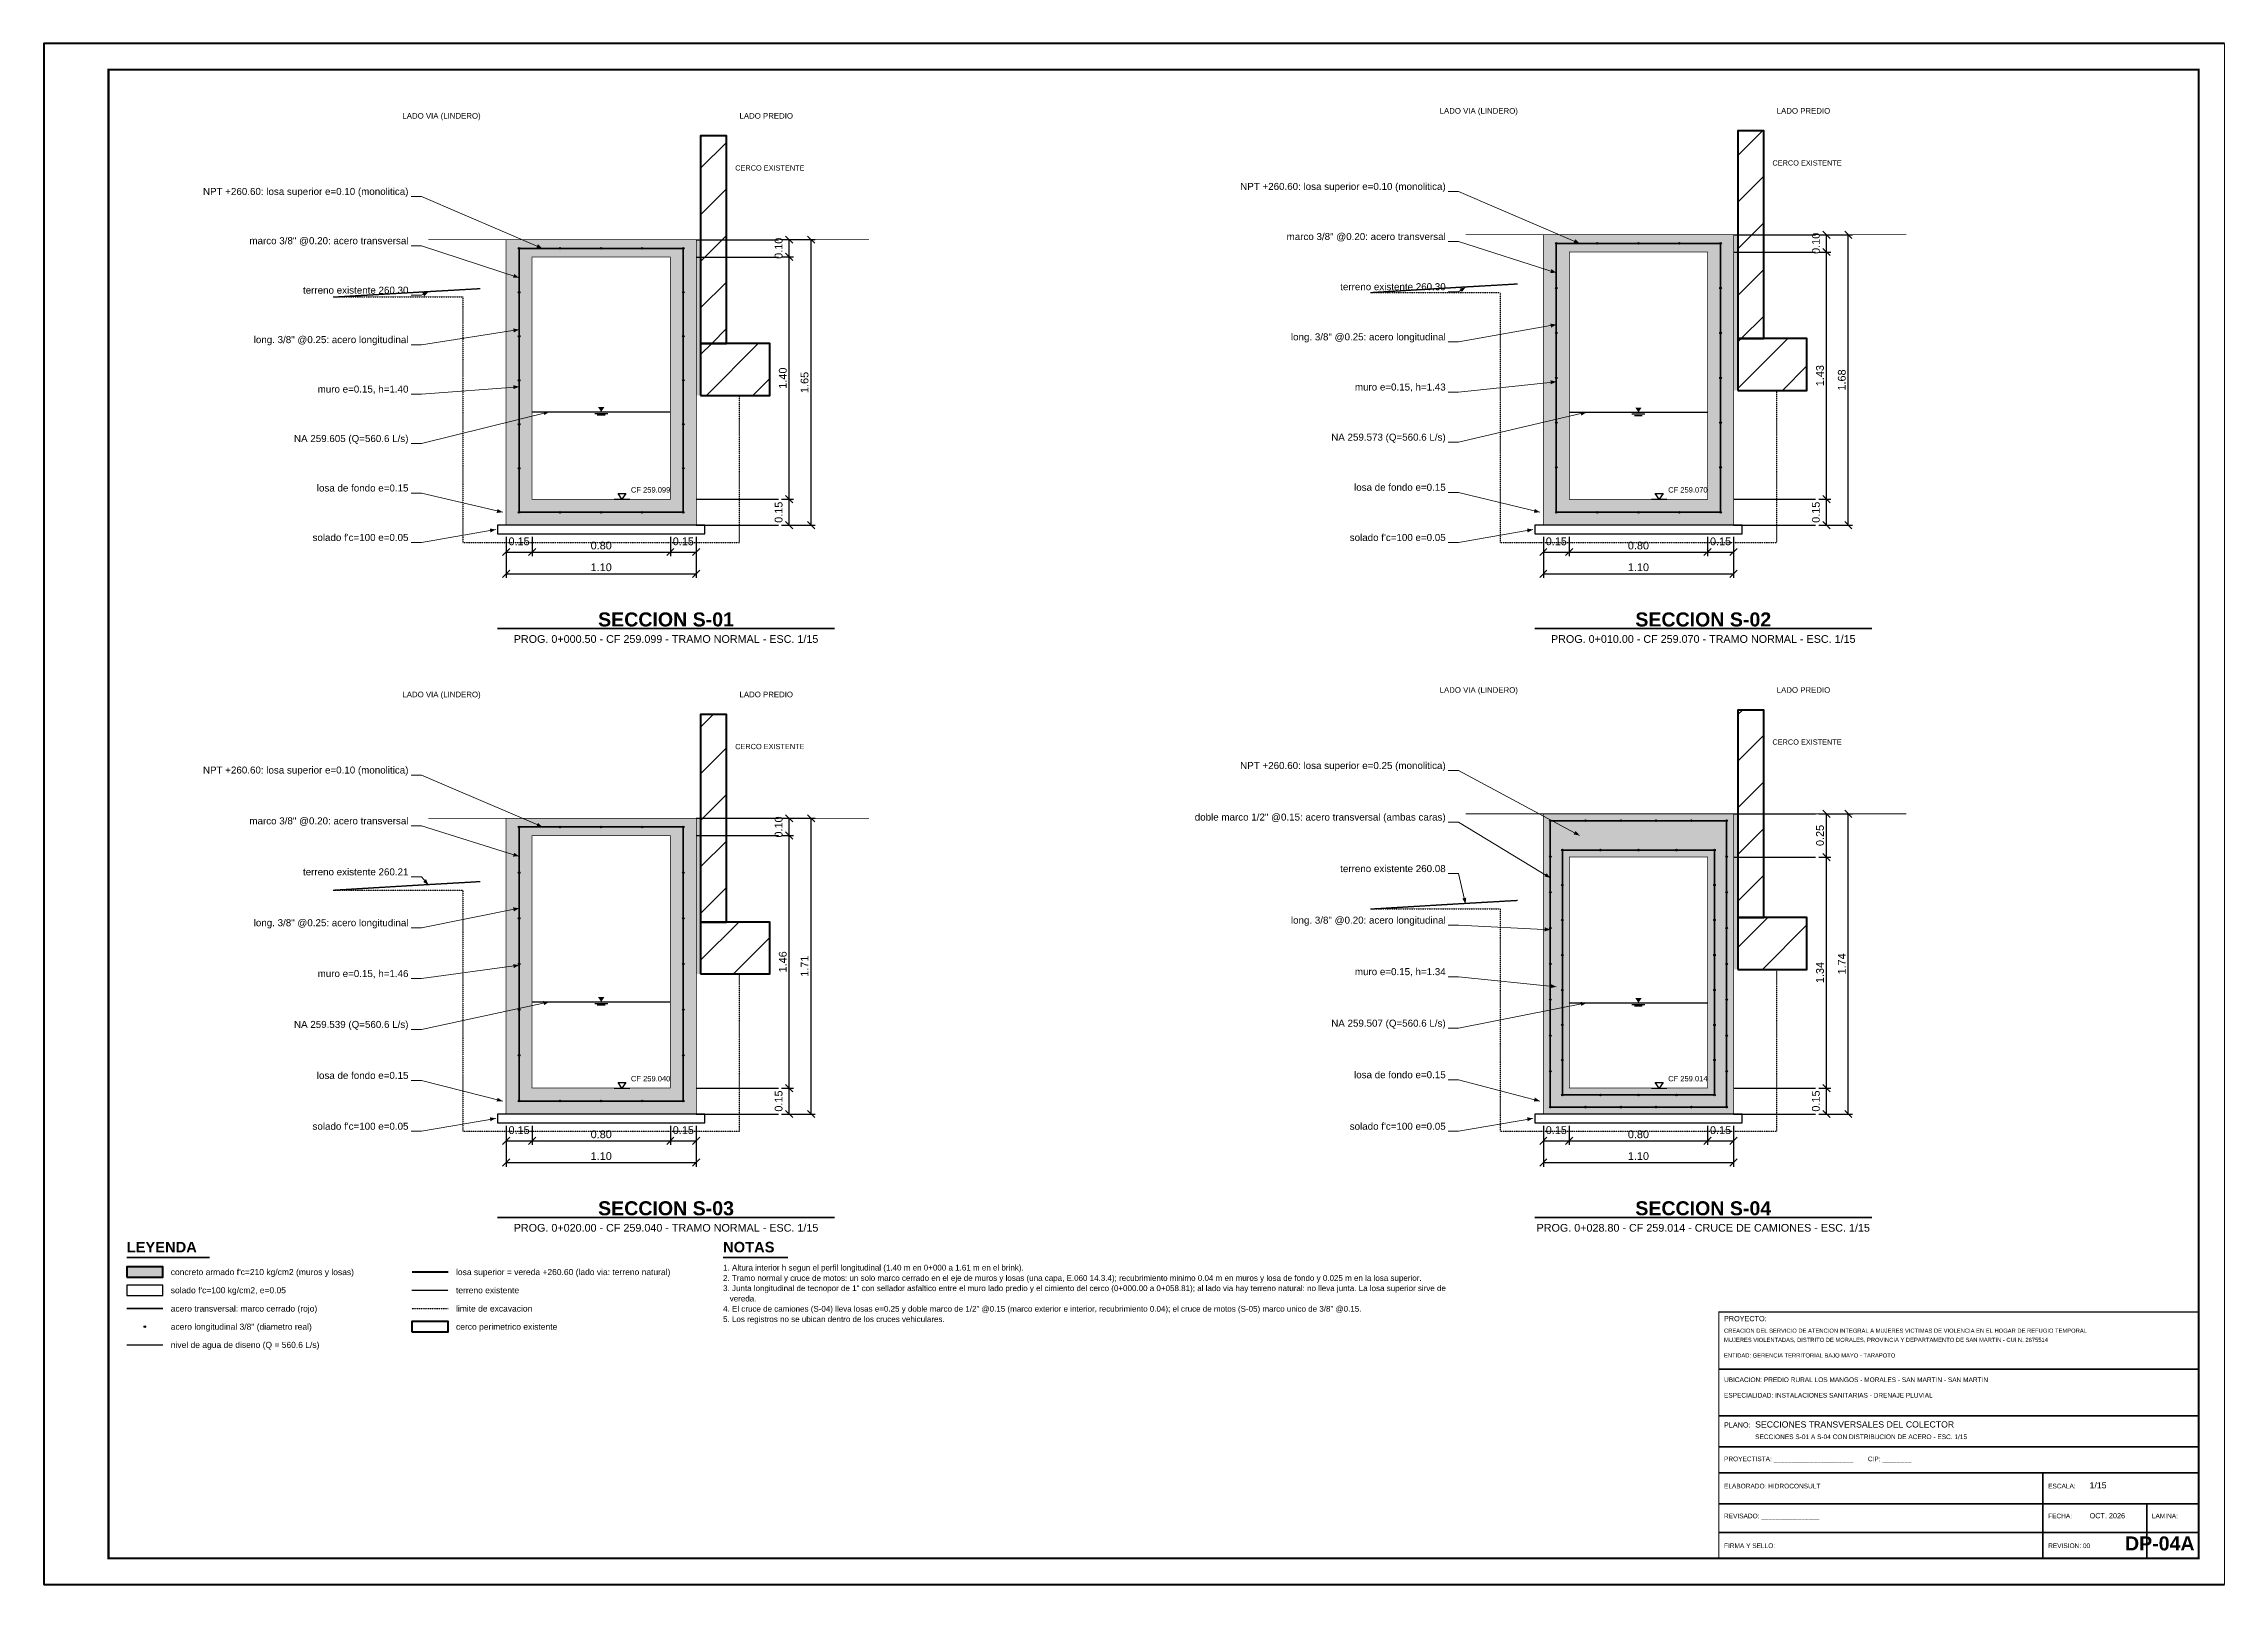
# Paper-space layout 'DP-04A' of a CAD drawing. Header units: metres, sheet in millimetres. Extents: x 0 to 841, y 0 to 594.
# The model-space entities are those that its viewports show. They can reach past a viewport. Long polylines and large blocks are cut down to what shows.
import ezdxf
from ezdxf.enums import TextEntityAlignment as Align

# ---------------------------------------------------------------- set-up
doc = ezdxf.new("R2010")
doc.units = ezdxf.units.M
doc.header["$LTSCALE"] = 0.25
doc.linetypes.add('DASHED', pattern=[1.524, 1.27, -0.254])
doc.linetypes.add('HIDDEN', pattern=[0.375, 0.25, -0.125])
for name, color, linetype, lineweight in [('ACERO', 1, 'CONTINUOUS', 35), ('AGUA', 150, 'DASHED', 25), ('CERCO', 14, 'CONTINUOUS', 40), ('CONCRETO', 250, 'CONTINUOUS', 50), ('COTAS', 94, 'CONTINUOUS', 18), ('LLAMADAS', 30, 'CONTINUOUS', 18), ('MARCO', 7, 'CONTINUOUS', 50), ('ROTULO', 7, 'CONTINUOUS', 35), ('TERRENO', 7, 'CONTINUOUS', 30), ('TITULOS', 160, 'CONTINUOUS', 35)]:
    doc.layers.add(name, color=color, linetype=linetype, lineweight=lineweight)
for name, color, linetype in [('ACERO-PUNTOS', 5, 'CONTINUOUS'), ('AGUA-SIMBOLO', 150, 'CONTINUOUS'), ('EXCAVACION', 8, 'HIDDEN'), ('GUITARRA', 8, 'CONTINUOUS'), ('JUNTAS', 8, 'DASHED'), ('LEYENDA', 7, 'CONTINUOUS'), ('NIVELES', 7, 'CONTINUOUS'), ('ROTULO-TEXTO', 7, 'CONTINUOUS'), ('SOLADO', 8, 'CONTINUOUS'), ('TERRENO-ACHURADO', 8, 'CONTINUOUS'), ('TERRENO-EXISTENTE', 8, 'DASHED'), ('TEXTOS', 7, 'CONTINUOUS'), ('TEXTOS-NOTAS', 7, 'CONTINUOUS')]:
    doc.layers.add(name, color=color, linetype=linetype)
doc.layers.add('CONCRETO-ACHURADO', color=8, linetype='CONTINUOUS', true_color=0xe2e2e2)
doc.styles.get("Standard").update_dxf_attribs({"font": 'arial.ttf'})
doc.styles.add('TITULOS', font='arialbd.ttf')
doc.dimstyles.new('COT-15', dxfattribs={"dimscale": 0.015, "dimtxt": 3, "dimasz": 2.2, "dimexe": 1.6, "dimexo": 1.2, "dimgap": 1, "dimtad": 1, "dimzin": 0, "dimdsep": 46, "dimtxsty": 'Standard', "dimtsz": 1.4, "dimcen": 2.5, "dimclrd": 256, "dimclre": 256, "dimclrt": 7, "dimazin": 3, "dimtfac": 1, "dimtmove": 0, "dimatfit": 3})

# ---------------------------------------------------------------- blocks, each defined once
blk = doc.blocks.new('ACERO-38')
at = {"layer": 'ACERO-PUNTOS'}
h = blk.add_hatch(color=5, dxfattribs=at)
h.dxf.hatch_style = 1
h.paths.add_polyline_path([(-0.00475, 0, 1), (0.00475, 0, 1)])
at = {"layer": 'ACERO-PUNTOS', "color": 5}
blk.add_circle((0, 0), 0.00475, dxfattribs=at)
blk = doc.blocks.new('SIMB-AGUA')
at = {"layer": 'AGUA-SIMBOLO'}
for p, q in [((-2.5, -0.6), (2.5, -0.6)), ((-1.5, -1.2), (1.5, -1.2))]:
    blk.add_line(p, q, dxfattribs=at)
blk.add_solid([(0, 0), (-1.2, 1.8), (1.2, 1.8)], dxfattribs=at)
blk = doc.blocks.new('_OBLIQUE')
at = {"color": 0, "linetype": 'BYBLOCK'}
blk.add_line((-0.5, -0.5), (0.5, 0.5), dxfattribs=at)
blk = doc.blocks.new('*D36')
for p, q in [((349045.248, 9281647.4665), (349045.317, 9281647.4665)), ((349045.293, 9281646.065), (349045.293, 9281647.4665)), ((349045.248, 9281646.065), (349045.317, 9281646.065))]:
    blk.add_line(p, q)
at = {"layer": 'Defpoints'}
for p in [(349045.23, 9281647.4665), (349045.23, 9281646.065), (349045.293, 9281646.065)]:
    blk.add_point(p, dxfattribs=at)
at = {"layer": 'COTAS', "xscale": 0.041999999999999996, "yscale": 0.041999999999999996, "rotation": 90}
for p in [(349045.293, 9281647.4665), (349045.293, 9281646.065)]:
    blk.add_blockref('_OBLIQUE', p, dxfattribs=at)
at = {"layer": 'COTAS', "color": 7, "insert": (349045.2555, 9281646.76575), "char_height": 0.045, "attachment_point": 5, "rotation": 90}
blk.add_mtext('1.40', dxfattribs=at)
blk = doc.blocks.new('*D37')
for p, q in [((349045.248, 9281647.5665), (349045.317, 9281647.5665)), ((349045.293, 9281647.4665), (349045.293, 9281647.5665)), ((349045.248, 9281647.4665), (349045.317, 9281647.4665))]:
    blk.add_line(p, q)
at = {"layer": 'Defpoints'}
for p in [(349045.23, 9281647.5665), (349045.23, 9281647.4665), (349045.293, 9281647.4665)]:
    blk.add_point(p, dxfattribs=at)
at = {"layer": 'COTAS', "xscale": 0.041999999999999996, "yscale": 0.041999999999999996, "rotation": 90}
for p in [(349045.293, 9281647.5665), (349045.293, 9281647.4665)]:
    blk.add_blockref('_OBLIQUE', p, dxfattribs=at)
at = {"layer": 'COTAS', "color": 7, "insert": (349045.2315, 9281647.5165), "char_height": 0.045, "attachment_point": 5, "rotation": 90}
blk.add_mtext('0.10', dxfattribs=at)
blk = doc.blocks.new('*D38')
for p, q in [((349045.248, 9281647.5665), (349045.443, 9281647.5665)), ((349045.419, 9281645.915), (349045.419, 9281647.5665)), ((349045.248, 9281645.915), (349045.443, 9281645.915))]:
    blk.add_line(p, q)
at = {"layer": 'Defpoints'}
for p in [(349045.23, 9281647.5665), (349045.23, 9281645.915), (349045.419, 9281645.915)]:
    blk.add_point(p, dxfattribs=at)
at = {"layer": 'COTAS', "xscale": 0.041999999999999996, "yscale": 0.041999999999999996, "rotation": 90}
for p in [(349045.419, 9281647.5665), (349045.419, 9281645.915)]:
    blk.add_blockref('_OBLIQUE', p, dxfattribs=at)
at = {"layer": 'COTAS', "color": 7, "insert": (349045.3815, 9281646.74075), "char_height": 0.045, "attachment_point": 5, "rotation": 90}
blk.add_mtext('1.65', dxfattribs=at)
blk = doc.blocks.new('SIMB-NIVEL')
at = {"layer": 'NIVELES'}
blk.add_line((-3, 0), (3, 0), dxfattribs=at)
blk.add_lwpolyline([(0, 0), (-1.5, 2.2), (1.5, 2.2)], close=True, dxfattribs=at)

msp = doc.modelspace()

# ---------------------------------------------------------------- hatches: boundary and pattern name
at = {"layer": 'CONCRETO-ACHURADO', "true_color": 0xe2e2e2}
h = msp.add_hatch(color=7, dxfattribs=at)
h.dxf.hatch_style = 1
h.paths.add_polyline_path([(349043.655, 9281647.466), (349044.755, 9281647.466), (349044.755, 9281647.566), (349043.655, 9281647.566)])
h = msp.add_hatch(color=7, dxfattribs=at)
h.dxf.hatch_style = 1
h.paths.add_polyline_path([(349049.655, 9281647.495), (349050.755, 9281647.495), (349050.755, 9281647.595), (349049.655, 9281647.595)])
h = msp.add_hatch(color=7, dxfattribs=at)
h.dxf.hatch_style = 1
h.paths.add_polyline_path([(349049.655, 9281646.065), (349049.805, 9281646.065), (349049.805, 9281647.495), (349049.655, 9281647.495)])
h = msp.add_hatch(color=7, dxfattribs=at)
h.dxf.hatch_style = 1
h.paths.add_polyline_path([(349050.605, 9281646.065), (349050.755, 9281646.065), (349050.755, 9281647.495), (349050.605, 9281647.495)])
h = msp.add_hatch(color=7, dxfattribs=at)
h.dxf.hatch_style = 1
h.paths.add_polyline_path([(349043.655, 9281646.065), (349043.805, 9281646.065), (349043.805, 9281647.466), (349043.655, 9281647.466)])
h = msp.add_hatch(color=7, dxfattribs=at)
h.dxf.hatch_style = 1
h.paths.add_polyline_path([(349044.605, 9281646.065), (349044.755, 9281646.065), (349044.755, 9281647.466), (349044.605, 9281647.466)])
h = msp.add_hatch(color=7, dxfattribs=at)
h.dxf.hatch_style = 1
h.paths.add_polyline_path([(349043.655, 9281645.915), (349044.755, 9281645.915), (349044.755, 9281646.065), (349043.655, 9281646.065)])
h = msp.add_hatch(color=7, dxfattribs=at)
h.dxf.hatch_style = 1
h.paths.add_polyline_path([(349049.655, 9281645.915), (349050.755, 9281645.915), (349050.755, 9281646.065), (349049.655, 9281646.065)])
h = msp.add_hatch(color=7, dxfattribs=at)
h.dxf.hatch_style = 1
h.paths.add_polyline_path([(349043.655, 9281644.12), (349044.755, 9281644.12), (349044.755, 9281644.22), (349043.655, 9281644.22)])
h = msp.add_hatch(color=7, dxfattribs=at)
h.dxf.hatch_style = 1
h.paths.add_polyline_path([(349049.655, 9281643.996), (349050.755, 9281643.996), (349050.755, 9281644.246), (349049.655, 9281644.246)])
h = msp.add_hatch(color=7, dxfattribs=at)
h.dxf.hatch_style = 1
h.paths.add_polyline_path([(349043.655, 9281642.66), (349043.805, 9281642.66), (349043.805, 9281644.12), (349043.655, 9281644.12)])
h = msp.add_hatch(color=7, dxfattribs=at)
h.dxf.hatch_style = 1
h.paths.add_polyline_path([(349044.605, 9281642.66), (349044.755, 9281642.66), (349044.755, 9281644.12), (349044.605, 9281644.12)])
h = msp.add_hatch(color=7, dxfattribs=at)
h.dxf.hatch_style = 1
h.paths.add_polyline_path([(349049.655, 9281642.66), (349049.805, 9281642.66), (349049.805, 9281643.996), (349049.655, 9281643.996)])
h = msp.add_hatch(color=7, dxfattribs=at)
h.dxf.hatch_style = 1
h.paths.add_polyline_path([(349050.605, 9281642.66), (349050.755, 9281642.66), (349050.755, 9281643.996), (349050.605, 9281643.996)])
h = msp.add_hatch(color=7, dxfattribs=at)
h.dxf.hatch_style = 1
h.paths.add_polyline_path([(349043.655, 9281642.51), (349044.755, 9281642.51), (349044.755, 9281642.66), (349043.655, 9281642.66)])
h = msp.add_hatch(color=7, dxfattribs=at)
h.dxf.hatch_style = 1
h.paths.add_polyline_path([(349049.655, 9281642.51), (349050.755, 9281642.51), (349050.755, 9281642.66), (349049.655, 9281642.66)])
h = msp.add_hatch(color=7, dxfattribs=at)
h.dxf.hatch_style = 1
h.paths.add_polyline_path([(349041.46, 9281641.566), (349041.67, 9281641.566), (349041.67, 9281641.626), (349041.46, 9281641.626)])
at = {"layer": 'JUNTAS'}
h = msp.add_hatch(color=7, dxfattribs=at)
h.dxf.hatch_style = 1
h.paths.add_polyline_path([(349044.755, 9281646.666), (349044.78, 9281646.666), (349044.78, 9281647.566), (349044.755, 9281647.566)])
h = msp.add_hatch(color=7, dxfattribs=at)
h.dxf.hatch_style = 1
h.paths.add_polyline_path([(349050.755, 9281646.695), (349050.78, 9281646.695), (349050.78, 9281647.595), (349050.755, 9281647.595)])
h = msp.add_hatch(color=7, dxfattribs=at)
h.dxf.hatch_style = 1
h.paths.add_polyline_path([(349044.755, 9281643.32), (349044.78, 9281643.32), (349044.78, 9281644.22), (349044.755, 9281644.22)])
h = msp.add_hatch(color=7, dxfattribs=at)
h.dxf.hatch_style = 1
h.paths.add_polyline_path([(349050.755, 9281643.346), (349050.78, 9281643.346), (349050.78, 9281644.246), (349050.755, 9281644.246)])
at = {"layer": 'TERRENO-ACHURADO'}
h = msp.add_hatch(dxfattribs=at)
h.set_pattern_fill('ANSI31', scale=0.06)
h.paths.add_polyline_path([(349044.78, 9281646.966), (349044.93, 9281646.966), (349044.93, 9281648.166), (349044.78, 9281648.166)])
h = msp.add_hatch(dxfattribs=at)
h.set_pattern_fill('ANSI31', scale=0.06)
h.paths.add_polyline_path([(349050.78, 9281646.995), (349050.93, 9281646.995), (349050.93, 9281648.195), (349050.78, 9281648.195)])
h = msp.add_hatch(dxfattribs=at)
h.set_pattern_fill('ANSI31', scale=0.06)
h.paths.add_polyline_path([(349044.78, 9281646.666), (349045.18, 9281646.666), (349045.18, 9281646.966), (349044.78, 9281646.966)])
h = msp.add_hatch(dxfattribs=at)
h.set_pattern_fill('ANSI31', scale=0.06)
h.paths.add_polyline_path([(349050.78, 9281646.695), (349051.18, 9281646.695), (349051.18, 9281646.995), (349050.78, 9281646.995)])
h = msp.add_hatch(dxfattribs=at)
h.set_pattern_fill('ANSI31', scale=0.06)
h.paths.add_polyline_path([(349050.78, 9281643.646), (349050.93, 9281643.646), (349050.93, 9281644.846), (349050.78, 9281644.846)])
h = msp.add_hatch(dxfattribs=at)
h.set_pattern_fill('ANSI31', scale=0.06)
h.paths.add_polyline_path([(349044.78, 9281643.62), (349044.93, 9281643.62), (349044.93, 9281644.82), (349044.78, 9281644.82)])
h = msp.add_hatch(dxfattribs=at)
h.set_pattern_fill('ANSI31', scale=0.06)
h.paths.add_polyline_path([(349044.78, 9281643.32), (349045.18, 9281643.32), (349045.18, 9281643.62), (349044.78, 9281643.62)])
h = msp.add_hatch(dxfattribs=at)
h.set_pattern_fill('ANSI31', scale=0.06)
h.paths.add_polyline_path([(349050.78, 9281643.346), (349051.18, 9281643.346), (349051.18, 9281643.646), (349050.78, 9281643.646)])

# ---------------------------------------------------------------- linework, layer by layer
at = {"layer": 'ACERO'}
for points in [[(349043.73, 9281645.99), (349044.68, 9281645.99), (349044.68, 9281647.516), (349043.73, 9281647.516)], [(349049.73, 9281645.99), (349050.68, 9281645.99), (349050.68, 9281647.545), (349049.73, 9281647.545)], [(349049.695, 9281642.55), (349050.715, 9281642.55), (349050.715, 9281644.206), (349049.695, 9281644.206)], [(349043.73, 9281642.585), (349044.68, 9281642.585), (349044.68, 9281644.17), (349043.73, 9281644.17)], [(349049.765, 9281642.62), (349050.645, 9281642.62), (349050.645, 9281644.036), (349049.765, 9281644.036)]]:
    msp.add_lwpolyline(points, close=True, dxfattribs=at)
at = {"layer": 'ACERO', "const_width": 0.0105}
msp.add_lwpolyline([(349041.46, 9281641.385), (349041.67, 9281641.385)], dxfattribs=at)
at = {"layer": 'AGUA'}
for p, q in [((349043.805, 9281646.571), (349044.605, 9281646.571)), ((349049.805, 9281646.568), (349050.605, 9281646.568)), ((349043.805, 9281643.159), (349044.605, 9281643.159)), ((349049.805, 9281643.153), (349050.605, 9281643.153)), ((349041.46, 9281641.175), (349041.67, 9281641.175))]:
    msp.add_line(p, q, dxfattribs=at)
at = {"layer": 'CERCO'}
for points in [[(349044.78, 9281646.966), (349044.93, 9281646.966), (349044.93, 9281648.166), (349044.78, 9281648.166)], [(349050.78, 9281646.995), (349050.93, 9281646.995), (349050.93, 9281648.195), (349050.78, 9281648.195)], [(349044.78, 9281646.666), (349045.18, 9281646.666), (349045.18, 9281646.966), (349044.78, 9281646.966)], [(349050.78, 9281646.695), (349051.18, 9281646.695), (349051.18, 9281646.995), (349050.78, 9281646.995)], [(349050.78, 9281643.646), (349050.93, 9281643.646), (349050.93, 9281644.846), (349050.78, 9281644.846)], [(349044.78, 9281643.62), (349044.93, 9281643.62), (349044.93, 9281644.82), (349044.78, 9281644.82)], [(349044.78, 9281643.32), (349045.18, 9281643.32), (349045.18, 9281643.62), (349044.78, 9281643.62)], [(349050.78, 9281643.346), (349051.18, 9281643.346), (349051.18, 9281643.646), (349050.78, 9281643.646)], [(349043.11, 9281641.25), (349043.32, 9281641.25), (349043.32, 9281641.31), (349043.11, 9281641.31)]]:
    msp.add_lwpolyline(points, close=True, dxfattribs=at)
at = {"layer": 'CONCRETO', "const_width": 0.004}
for points in [[(349049.655, 9281645.915), (349050.755, 9281645.915), (349050.755, 9281647.595), (349049.655, 9281647.595)], [(349043.655, 9281645.915), (349044.755, 9281645.915), (349044.755, 9281647.566), (349043.655, 9281647.566)], [(349049.805, 9281646.065), (349050.605, 9281646.065), (349050.605, 9281647.495), (349049.805, 9281647.495)], [(349043.805, 9281646.065), (349044.605, 9281646.065), (349044.605, 9281647.466), (349043.805, 9281647.466)], [(349043.655, 9281642.51), (349044.755, 9281642.51), (349044.755, 9281644.22), (349043.655, 9281644.22)], [(349049.655, 9281642.51), (349050.755, 9281642.51), (349050.755, 9281644.246), (349049.655, 9281644.246)], [(349043.805, 9281642.66), (349044.605, 9281642.66), (349044.605, 9281644.12), (349043.805, 9281644.12)], [(349049.805, 9281642.66), (349050.605, 9281642.66), (349050.605, 9281643.996), (349049.805, 9281643.996)]]:
    msp.add_lwpolyline(points, close=True, dxfattribs=at)
at = {"layer": 'CONCRETO'}
msp.add_lwpolyline([(349041.46, 9281641.566), (349041.67, 9281641.566), (349041.67, 9281641.626), (349041.46, 9281641.626)], close=True, dxfattribs=at)
at = {"layer": 'EXCAVACION'}
msp.add_line((349043.11, 9281641.385), (349043.32, 9281641.385), dxfattribs=at)
for points in [[(349042.655, 9281647.235), (349043.405, 9281647.235), (349043.405, 9281645.815), (349045.005, 9281645.815), (349045.005, 9281646.666)], [(349048.655, 9281647.261), (349049.405, 9281647.261), (349049.405, 9281645.815), (349051.005, 9281645.815), (349051.005, 9281646.695)], [(349042.655, 9281643.805), (349043.405, 9281643.805), (349043.405, 9281642.41), (349045.005, 9281642.41), (349045.005, 9281643.32)], [(349048.655, 9281643.696), (349049.405, 9281643.696), (349049.405, 9281642.41), (349051.005, 9281642.41), (349051.005, 9281643.346)]]:
    msp.add_lwpolyline(points, dxfattribs=at)
at = {"layer": 'GUITARRA'}
for p, q in [((349044.755, 9281647.566), (349045.23, 9281647.566)), ((349050.755, 9281647.595), (349051.23, 9281647.595)), ((349050.755, 9281647.495), (349051.23, 9281647.495)), ((349044.755, 9281647.466), (349045.23, 9281647.466)), ((349044.755, 9281646.065), (349045.23, 9281646.065)), ((349050.755, 9281646.065), (349051.23, 9281646.065)), ((349044.755, 9281645.915), (349045.23, 9281645.915)), ((349050.755, 9281645.915), (349051.23, 9281645.915)), ((349044.755, 9281644.22), (349045.23, 9281644.22)), ((349050.755, 9281644.246), (349051.23, 9281644.246)), ((349044.755, 9281644.12), (349045.23, 9281644.12)), ((349050.755, 9281643.996), (349051.23, 9281643.996)), ((349044.755, 9281642.66), (349045.23, 9281642.66)), ((349050.755, 9281642.66), (349051.23, 9281642.66)), ((349044.755, 9281642.51), (349045.23, 9281642.51)), ((349050.755, 9281642.51), (349051.23, 9281642.51))]:
    msp.add_line(p, q, dxfattribs=at)
at = {"layer": 'LLAMADAS'}
for p, q in [((349043.105, 9281647.816), (349043.165, 9281647.816)), ((349043.165, 9281647.816), (349043.865, 9281647.516)), ((349049.105, 9281647.845), (349049.165, 9281647.845)), ((349049.165, 9281647.845), (349049.865, 9281647.545)), ((349043.105, 9281647.531), (349043.165, 9281647.531)), ((349043.165, 9281647.531), (349043.73, 9281647.346)), ((349049.105, 9281647.555), (349049.165, 9281647.555)), ((349049.165, 9281647.555), (349049.73, 9281647.375)), ((349043.105, 9281647.245), (349043.165, 9281647.245)), ((349043.165, 9281647.245), (349043.205, 9281647.264)), ((349049.105, 9281647.265), (349049.165, 9281647.265)), ((349049.165, 9281647.265), (349049.205, 9281647.291)), ((349043.165, 9281646.959), (349043.73, 9281647.046)), ((349049.105, 9281646.975), (349049.165, 9281646.975)), ((349049.165, 9281646.975), (349049.73, 9281647.075)), ((349043.105, 9281646.959), (349043.165, 9281646.959)), ((349043.165, 9281646.673), (349043.73, 9281646.716)), ((349049.165, 9281646.685), (349049.73, 9281646.745)), ((349043.105, 9281646.673), (349043.165, 9281646.673)), ((349049.105, 9281646.685), (349049.165, 9281646.685)), ((349043.165, 9281646.387), (349043.905, 9281646.571)), ((349049.165, 9281646.395), (349049.905, 9281646.568)), ((349043.105, 9281646.387), (349043.165, 9281646.387)), ((349049.105, 9281646.395), (349049.165, 9281646.395)), ((349043.105, 9281646.101), (349043.165, 9281646.101)), ((349043.165, 9281646.101), (349043.635, 9281645.99)), ((349049.105, 9281646.105), (349049.165, 9281646.105)), ((349049.165, 9281646.105), (349049.635, 9281645.99)), ((349043.165, 9281645.815), (349043.595, 9281645.89)), ((349049.165, 9281645.815), (349049.595, 9281645.89)), ((349043.105, 9281645.815), (349043.165, 9281645.815)), ((349049.105, 9281645.815), (349049.165, 9281645.815)), ((349043.105, 9281644.47), (349043.165, 9281644.47)), ((349043.165, 9281644.47), (349043.865, 9281644.17)), ((349049.105, 9281644.496), (349049.165, 9281644.496)), ((349049.165, 9281644.496), (349049.865, 9281644.121)), ((349049.105, 9281644.198), (349049.165, 9281644.198)), ((349049.165, 9281644.198), (349049.695, 9281643.876)), ((349043.105, 9281644.176), (349043.165, 9281644.176)), ((349043.165, 9281644.176), (349043.73, 9281644)), ((349043.105, 9281643.881), (349043.165, 9281643.881)), ((349043.165, 9281643.881), (349043.205, 9281643.835)), ((349049.105, 9281643.9), (349049.165, 9281643.9)), ((349049.165, 9281643.9), (349049.205, 9281643.726)), ((349043.165, 9281643.587), (349043.73, 9281643.7)), ((349043.105, 9281643.587), (349043.165, 9281643.587)), ((349049.105, 9281643.602), (349049.165, 9281643.602)), ((349049.165, 9281643.602), (349049.695, 9281643.576)), ((349043.165, 9281643.293), (349043.73, 9281643.37)), ((349043.105, 9281643.293), (349043.165, 9281643.293)), ((349049.105, 9281643.304), (349049.165, 9281643.304)), ((349049.165, 9281643.304), (349049.73, 9281643.246)), ((349043.165, 9281642.999), (349043.905, 9281643.159)), ((349049.165, 9281643.006), (349049.905, 9281643.153)), ((349043.105, 9281642.999), (349043.165, 9281642.999)), ((349049.105, 9281643.006), (349049.165, 9281643.006)), ((349043.105, 9281642.704), (349043.165, 9281642.704)), ((349043.165, 9281642.704), (349043.635, 9281642.585)), ((349049.105, 9281642.708), (349049.165, 9281642.708)), ((349049.165, 9281642.708), (349049.635, 9281642.585)), ((349043.165, 9281642.41), (349043.595, 9281642.485)), ((349049.165, 9281642.41), (349049.595, 9281642.485)), ((349043.105, 9281642.41), (349043.165, 9281642.41)), ((349049.105, 9281642.41), (349049.165, 9281642.41))]:
    msp.add_line(p, q, dxfattribs=at)
for points in [[(349043.865, 9281647.516), (349043.839, 9281647.54), (349043.83, 9281647.519)], [(349049.865, 9281647.545), (349049.839, 9281647.569), (349049.83, 9281647.547)], [(349043.73, 9281647.346), (349043.702, 9281647.368), (349043.695, 9281647.346)], [(349049.73, 9281647.375), (349049.702, 9281647.396), (349049.695, 9281647.374)], [(349043.205, 9281647.264), (349043.17, 9281647.26), (349043.181, 9281647.239)], [(349049.205, 9281647.291), (349049.171, 9281647.283), (349049.184, 9281647.263)], [(349043.73, 9281647.046), (349043.696, 9281647.053), (349043.699, 9281647.03)], [(349049.73, 9281647.075), (349049.695, 9281647.081), (349049.7, 9281647.058)], [(349043.73, 9281646.716), (349043.696, 9281646.725), (349043.698, 9281646.702)], [(349049.73, 9281646.745), (349049.696, 9281646.753), (349049.698, 9281646.73)], [(349043.905, 9281646.571), (349043.87, 9281646.574), (349043.876, 9281646.552)], [(349049.905, 9281646.568), (349049.87, 9281646.572), (349049.875, 9281646.549)], [(349043.635, 9281645.99), (349043.606, 9281646.009), (349043.6, 9281645.986)], [(349049.635, 9281645.99), (349049.606, 9281646.009), (349049.6, 9281645.987)], [(349043.595, 9281645.89), (349043.561, 9281645.896), (349043.564, 9281645.873)], [(349049.595, 9281645.89), (349049.561, 9281645.896), (349049.564, 9281645.873)], [(349043.865, 9281644.17), (349043.839, 9281644.194), (349043.83, 9281644.172)], [(349049.865, 9281644.121), (349049.841, 9281644.147), (349049.83, 9281644.127)], [(349043.73, 9281644), (349043.702, 9281644.021), (349043.695, 9281643.999)], [(349043.205, 9281643.835), (349043.192, 9281643.868), (349043.175, 9281643.852)], [(349049.695, 9281643.876), (349049.673, 9281643.903), (349049.661, 9281643.884)], [(349043.73, 9281643.7), (349043.695, 9281643.705), (349043.7, 9281643.682)], [(349049.205, 9281643.726), (349049.209, 9281643.761), (349049.186, 9281643.756)], [(349049.695, 9281643.576), (349049.663, 9281643.59), (349049.661, 9281643.566)], [(349043.73, 9281643.37), (349043.696, 9281643.377), (349043.699, 9281643.354)], [(349049.73, 9281643.246), (349049.698, 9281643.261), (349049.696, 9281643.238)], [(349043.905, 9281643.159), (349043.87, 9281643.163), (349043.875, 9281643.14)], [(349049.905, 9281643.153), (349049.87, 9281643.158), (349049.875, 9281643.135)], [(349043.635, 9281642.585), (349043.606, 9281642.604), (349043.6, 9281642.582)], [(349049.635, 9281642.585), (349049.606, 9281642.605), (349049.6, 9281642.582)], [(349043.595, 9281642.485), (349043.561, 9281642.491), (349043.564, 9281642.468)], [(349049.595, 9281642.485), (349049.561, 9281642.491), (349049.564, 9281642.468)]]:
    msp.add_solid(points, dxfattribs=at)
at = {"layer": 'MARCO'}
msp.add_lwpolyline([(349040.98, 9281639.79), (349053.595, 9281639.79), (349053.595, 9281648.7), (349040.98, 9281648.7)], close=True, dxfattribs=at)
at = {"layer": 'MARCO', "const_width": 0.012}
msp.add_lwpolyline([(349041.355, 9281639.94), (349053.445, 9281639.94), (349053.445, 9281648.55), (349041.355, 9281648.55)], close=True, dxfattribs=at)
at = {"layer": 'ROTULO'}
for p, q in [((349050.67, 9281641.035), (349053.445, 9281641.035)), ((349050.67, 9281640.765), (349053.445, 9281640.765)), ((349050.67, 9281640.585), (349053.445, 9281640.585)), ((349050.67, 9281640.435), (349053.445, 9281640.435)), ((349052.545, 9281640.435), (349052.545, 9281639.94)), ((349050.67, 9281640.255), (349053.445, 9281640.255)), ((349053.145, 9281640.255), (349053.145, 9281639.94)), ((349050.67, 9281640.09), (349053.445, 9281640.09))]:
    msp.add_line(p, q, dxfattribs=at)
at = {"layer": 'ROTULO', "const_width": 0.0075}
msp.add_lwpolyline([(349050.67, 9281639.94), (349053.445, 9281639.94), (349053.445, 9281641.365), (349050.67, 9281641.365)], close=True, dxfattribs=at)
at = {"layer": 'SOLADO'}
for points in [[(349043.605, 9281645.865), (349044.805, 9281645.865), (349044.805, 9281645.915), (349043.605, 9281645.915)], [(349049.605, 9281645.865), (349050.805, 9281645.865), (349050.805, 9281645.915), (349049.605, 9281645.915)], [(349043.605, 9281642.46), (349044.805, 9281642.46), (349044.805, 9281642.51), (349043.605, 9281642.51)], [(349049.605, 9281642.46), (349050.805, 9281642.46), (349050.805, 9281642.51), (349049.605, 9281642.51)], [(349041.46, 9281641.461), (349041.67, 9281641.461), (349041.67, 9281641.521), (349041.46, 9281641.521)]]:
    msp.add_lwpolyline(points, close=True, dxfattribs=at)
at = {"layer": 'TERRENO'}
for points, const_width in [([(349049.205, 9281647.595), (349049.655, 9281647.595)], 0.0045), ([(349050.755, 9281647.595), (349051.755, 9281647.595)], 0.0045), ([(349043.205, 9281647.566), (349043.655, 9281647.566)], 0.0045), ([(349044.755, 9281647.566), (349045.755, 9281647.566)], 0.0045), ([(349043.205, 9281644.22), (349043.655, 9281644.22)], 0.0045), ([(349044.755, 9281644.22), (349045.755, 9281644.22)], 0.0045), ([(349049.205, 9281644.246), (349049.655, 9281644.246)], 0.0045), ([(349050.755, 9281644.246), (349051.755, 9281644.246)], 0.0045), ([(349043.11, 9281641.596), (349043.32, 9281641.596)], 0.0105)]:
    msp.add_lwpolyline(points, dxfattribs=dict(at, const_width=const_width))
at = {"layer": 'TERRENO-EXISTENTE'}
msp.add_line((349043.11, 9281641.491), (349043.32, 9281641.491), dxfattribs=at)
for points in [[(349042.655, 9281647.235), (349043.155, 9281647.264), (349043.505, 9281647.284)], [(349048.655, 9281647.261), (349049.155, 9281647.291), (349049.505, 9281647.311)], [(349042.655, 9281643.805), (349043.155, 9281643.835), (349043.505, 9281643.855)], [(349048.655, 9281643.696), (349049.155, 9281643.726), (349049.505, 9281643.746)]]:
    msp.add_lwpolyline(points, dxfattribs=at)
at = {"layer": 'TITULOS'}
for p, q in [((349043.605, 9281645.317), (349045.555, 9281645.317)), ((349049.605, 9281645.317), (349051.555, 9281645.317)), ((349043.605, 9281641.912), (349045.555, 9281641.912)), ((349049.605, 9281641.912), (349051.555, 9281641.912)), ((349041.46, 9281641.68), (349041.94, 9281641.68)), ((349044.91, 9281641.68), (349045.285, 9281641.68))]:
    msp.add_line(p, q, dxfattribs=at)

# ---------------------------------------------------------------- block references
for p in [(349043.73, 9281647.516), (349043.967, 9281647.516), (349044.205, 9281647.516), (349044.442, 9281647.516), (349044.68, 9281647.516), (349049.73, 9281647.545), (349049.967, 9281647.545), (349050.205, 9281647.545), (349050.442, 9281647.545), (349050.68, 9281647.545), (349043.73, 9281647.262), (349044.68, 9281647.262), (349049.73, 9281647.286), (349050.68, 9281647.286), (349043.73, 9281647.008), (349044.68, 9281647.008), (349049.73, 9281647.027), (349050.68, 9281647.027), (349043.73, 9281646.753), (349044.68, 9281646.753), (349049.73, 9281646.767), (349050.68, 9281646.767), (349043.73, 9281646.499), (349044.68, 9281646.499), (349049.73, 9281646.508), (349050.68, 9281646.508), (349043.73, 9281646.244), (349044.68, 9281646.244), (349049.73, 9281646.249), (349050.68, 9281646.249), (349043.73, 9281645.99), (349043.967, 9281645.99), (349044.205, 9281645.99), (349044.442, 9281645.99), (349044.68, 9281645.99), (349049.73, 9281645.99), (349049.967, 9281645.99), (349050.205, 9281645.99), (349050.442, 9281645.99), (349050.68, 9281645.99), (349049.695, 9281644.206), (349049.899, 9281644.206), (349050.103, 9281644.206), (349050.307, 9281644.206), (349050.511, 9281644.206), (349050.715, 9281644.206), (349043.73, 9281644.17), (349043.967, 9281644.17), (349044.205, 9281644.17), (349044.442, 9281644.17), (349044.68, 9281644.17), (349049.695, 9281643.999), (349049.765, 9281644.036), (349049.985, 9281644.036), (349050.205, 9281644.036), (349050.425, 9281644.036), (349050.645, 9281644.036), (349050.715, 9281643.999), (349043.73, 9281643.906), (349044.68, 9281643.906), (349049.765, 9281643.834), (349050.645, 9281643.834), (349049.695, 9281643.792), (349050.715, 9281643.792), (349043.73, 9281643.642), (349044.68, 9281643.642), (349049.695, 9281643.585), (349049.765, 9281643.632), (349050.645, 9281643.632), (349050.715, 9281643.585), (349049.765, 9281643.429), (349050.645, 9281643.429), (349043.73, 9281643.378), (349044.68, 9281643.378), (349049.695, 9281643.378), (349050.715, 9281643.378), (349049.765, 9281643.227), (349050.645, 9281643.227), (349043.73, 9281643.113), (349044.68, 9281643.113), (349049.695, 9281643.171), (349050.715, 9281643.171), (349049.695, 9281642.964), (349049.765, 9281643.025), (349050.645, 9281643.025), (349050.715, 9281642.964), (349043.73, 9281642.849), (349044.68, 9281642.849), (349049.765, 9281642.822), (349050.645, 9281642.822), (349049.695, 9281642.757), (349050.715, 9281642.757), (349043.73, 9281642.585), (349043.967, 9281642.585), (349044.205, 9281642.585), (349044.442, 9281642.585), (349044.68, 9281642.585), (349049.695, 9281642.55), (349049.765, 9281642.62), (349049.899, 9281642.55), (349049.985, 9281642.62), (349050.103, 9281642.55), (349050.205, 9281642.62), (349050.307, 9281642.55), (349050.425, 9281642.62), (349050.511, 9281642.55), (349050.645, 9281642.62), (349050.715, 9281642.55)]:
    msp.add_blockref('ACERO-38', p)
at = {"xscale": 0.015, "yscale": 0.015}
for p in [(349044.205, 9281646.571), (349050.205, 9281646.568), (349044.205, 9281643.159), (349050.205, 9281643.153)]:
    msp.add_blockref('SIMB-AGUA', p, dxfattribs=at)
at = {"layer": 'ACERO-PUNTOS'}
msp.add_blockref('ACERO-38', (349041.565, 9281641.28), dxfattribs=at)
at = {"layer": 'NIVELES', "xscale": 0.015, "yscale": 0.015}
for p in [(349044.325, 9281646.065), (349050.325, 9281646.065), (349044.325, 9281642.66), (349050.325, 9281642.66)]:
    msp.add_blockref('SIMB-NIVEL', p, dxfattribs=at)

# ---------------------------------------------------------------- texts
at = {"layer": 'LEYENDA'}
for s, p in [("concreto armado f'c=210 kg/cm2 (muros y losas)", (349041.715, 9281641.596)), ('losa superior = vereda +260.60 (lado via: terreno natural)', (349043.365, 9281641.596)), ("solado f'c=100 kg/cm2, e=0.05", (349041.715, 9281641.491)), ('terreno existente', (349043.365, 9281641.491)), ('acero transversal: marco cerrado (rojo)', (349041.715, 9281641.385)), ('acero longitudinal 3/8" (diametro real)', (349041.715, 9281641.28)), ('cerco perimetrico existente', (349043.365, 9281641.28)), ('limite de excavacion', (349043.365, 9281641.385)), ('nivel de agua de diseno (Q = 560.6 L/s)', (349041.715, 9281641.175))]:
    msp.add_text(s, height=0.0351, dxfattribs=at).set_placement(p, align=Align.MIDDLE_LEFT)
at = {"layer": 'NIVELES'}
for s, p in [('CF 259.099', (349044.377, 9281646.104)), ('CF 259.070', (349050.377, 9281646.104)), ('CF 259.040', (349044.377, 9281642.699)), ('CF 259.014', (349050.377, 9281642.699))]:
    msp.add_text(s, height=0.0312, dxfattribs=at).set_placement(p)
at = {"layer": 'ROTULO-TEXTO'}
for s, height, p in [('PROYECTO:', 0.03, (349050.7, 9281641.312)), ('CREACION DEL SERVICIO DE ATENCION INTEGRAL A MUJERES VICTIMAS DE VIOLENCIA EN EL HOGAR DE REFUGIO TEMPORAL', 0.024, (349050.7, 9281641.245)), ('MUJERES VIOLENTADAS, DISTRITO DE MORALES, PROVINCIA Y DEPARTAMENTO DE SAN MARTIN - CUI N. 2675514', 0.024, (349050.7, 9281641.192)), ('ENTIDAD: GERENCIA TERRITORIAL BAJO MAYO - TARAPOTO', 0.024, (349050.7, 9281641.102)), ('UBICACION: PREDIO RURAL LOS MANGOS - MORALES - SAN MARTIN - SAN MARTIN', 0.027, (349050.7, 9281640.96)), ('ESPECIALIDAD: INSTALACIONES SANITARIAS - DRENAJE PLUVIAL', 0.027, (349050.7, 9281640.87)), ('PLANO:', 0.03, (349050.7, 9281640.697)), ('SECCIONES TRANSVERSALES DEL COLECTOR', 0.036, (349050.88, 9281640.697)), ('SECCIONES S-01 A S-04 CON DISTRIBUCION DE ACERO - ESC. 1/15', 0.027, (349050.88, 9281640.63)), ('PROYECTISTA: ______________________        CIP: ________', 0.027, (349050.7, 9281640.502)), ('ELABORADO: HIDROCONSULT', 0.027, (349050.7, 9281640.345)), ('ESCALA:', 0.027, (349052.575, 9281640.345)), ('1/15', 0.036, (349052.815, 9281640.345)), ('REVISADO: ________________', 0.027, (349050.7, 9281640.172)), ('FECHA:', 0.027, (349052.575, 9281640.172)), ('OCT. 2026', 0.03, (349052.815, 9281640.172)), ('LAMINA:', 0.027, (349053.175, 9281640.172)), ('FIRMA Y SELLO:', 0.027, (349050.7, 9281640)), ('REVISION: 00', 0.027, (349052.575, 9281640))]:
    msp.add_text(s, height=height, dxfattribs=at).set_placement(p)
at = {"layer": 'TEXTOS'}
for s, height, p in [('LADO VIA (LINDERO)', 0.0324, (349043.055, 9281648.266)), ('LADO PREDIO', 0.0324, (349045.005, 9281648.266)), ('LADO VIA (LINDERO)', 0.0324, (349049.055, 9281648.295)), ('LADO PREDIO', 0.0324, (349051.005, 9281648.295)), ('CERCO EXISTENTE', 0.03038, (349044.98, 9281647.966)), ('CERCO EXISTENTE', 0.03038, (349050.98, 9281647.995)), ('LADO VIA (LINDERO)', 0.0324, (349043.055, 9281644.92)), ('LADO PREDIO', 0.0324, (349045.005, 9281644.92)), ('LADO VIA (LINDERO)', 0.0324, (349049.055, 9281644.946)), ('LADO PREDIO', 0.0324, (349051.005, 9281644.946)), ('CERCO EXISTENTE', 0.03038, (349044.98, 9281644.62)), ('CERCO EXISTENTE', 0.03038, (349050.98, 9281644.646))]:
    msp.add_text(s, height=height, dxfattribs=at).set_placement(p)
for s, p in [('NPT +260.60: losa superior e=0.10 (monolitica)', (349043.09, 9281647.825)), ('NPT +260.60: losa superior e=0.10 (monolitica)', (349049.09, 9281647.854)), ('marco 3/8" @0.20: acero transversal', (349049.09, 9281647.564)), ('marco 3/8" @0.20: acero transversal', (349043.09, 9281647.54)), ('terreno existente 260.30', (349043.09, 9281647.254)), ('terreno existente 260.30', (349049.09, 9281647.274)), ('long. 3/8" @0.25: acero longitudinal', (349043.09, 9281646.968)), ('long. 3/8" @0.25: acero longitudinal', (349049.09, 9281646.984)), ('muro e=0.15, h=1.40', (349043.09, 9281646.682)), ('muro e=0.15, h=1.43', (349049.09, 9281646.694)), ('NA 259.605 (Q=560.6 L/s)', (349043.09, 9281646.396)), ('NA 259.573 (Q=560.6 L/s)', (349049.09, 9281646.404)), ('losa de fondo e=0.15', (349043.09, 9281646.11)), ('losa de fondo e=0.15', (349049.09, 9281646.114)), ("solado f'c=100 e=0.05", (349043.09, 9281645.824)), ("solado f'c=100 e=0.05", (349049.09, 9281645.824)), ('NPT +260.60: losa superior e=0.10 (monolitica)', (349043.09, 9281644.479)), ('NPT +260.60: losa superior e=0.25 (monolitica)', (349049.09, 9281644.505)), ('marco 3/8" @0.20: acero transversal', (349043.09, 9281644.185)), ('doble marco 1/2" @0.15: acero transversal (ambas caras)', (349049.09, 9281644.207)), ('terreno existente 260.08', (349049.09, 9281643.909)), ('terreno existente 260.21', (349043.09, 9281643.89)), ('long. 3/8" @0.25: acero longitudinal', (349043.09, 9281643.596)), ('long. 3/8" @0.20: acero longitudinal', (349049.09, 9281643.611)), ('muro e=0.15, h=1.46', (349043.09, 9281643.302)), ('muro e=0.15, h=1.34', (349049.09, 9281643.313)), ('NA 259.507 (Q=560.6 L/s)', (349049.09, 9281643.015)), ('NA 259.539 (Q=560.6 L/s)', (349043.09, 9281643.008)), ('losa de fondo e=0.15', (349043.09, 9281642.713)), ('losa de fondo e=0.15', (349049.09, 9281642.717)), ("solado f'c=100 e=0.05", (349043.09, 9281642.419)), ("solado f'c=100 e=0.05", (349049.09, 9281642.419))]:
    msp.add_text(s, height=0.0405, dxfattribs=at).set_placement(p, align=Align.RIGHT)
for s, p in [('PROG. 0+000.50 - CF 259.099 - TRAMO NORMAL - ESC. 1/15', (349044.58, 9281645.257)), ('PROG. 0+010.00 - CF 259.070 - TRAMO NORMAL - ESC. 1/15', (349050.58, 9281645.257)), ('PROG. 0+020.00 - CF 259.040 - TRAMO NORMAL - ESC. 1/15', (349044.58, 9281641.852)), ('PROG. 0+028.80 - CF 259.014 - CRUCE DE CAMIONES - ESC. 1/15', (349050.58, 9281641.852))]:
    msp.add_text(s, height=0.04455, dxfattribs=at).set_placement(p, align=Align.MIDDLE_CENTER)
at = {"layer": 'TEXTOS-NOTAS'}
for s, height, p in [('2. Tramo normal y cruce de motos: un solo marco cerrado en el eje de muros y losas (una capa, E.060 14.3.4); recubrimiento minimo 0.04 m en muros y losa de fondo y 0.025 m en la losa superior.', 0.03315, (349044.91, 9281641.545)), ('1. Altura interior h segun el perfil longitudinal (1.40 m en 0+000 a 1.61 m en el brink).', 0.03315, (349044.91, 9281641.605)), ('3. Junta longitudinal de tecnopor de 1" con sellador asfaltico entre el muro lado predio y el cimiento del cerco (0+000.00 a 0+058.81); al lado via hay terreno natural: no lleva junta. La losa superior sirve de', 0.03315, (349044.91, 9281641.486)), ('   vereda.', 0.0331, (349044.91, 9281641.426)), ('4. El cruce de camiones (S-04) lleva losas e=0.25 y doble marco de 1/2" @0.15 (marco exterior e interior, recubrimiento 0.04); el cruce de motos (S-05) marco unico de 3/8" @0.15.', 0.03315, (349044.91, 9281641.367)), ('5. Los registros no se ubican dentro de los cruces vehiculares.', 0.03315, (349044.91, 9281641.307))]:
    msp.add_text(s, height=height, dxfattribs=at).set_placement(p)
at = {"layer": 'TITULOS', "style": 'TITULOS'}
for s, p in [('SECCION S-01', (349044.58, 9281645.37)), ('SECCION S-02', (349050.58, 9281645.37)), ('SECCION S-03', (349044.58, 9281641.965)), ('SECCION S-04', (349050.58, 9281641.965))]:
    msp.add_text(s, height=0.081, dxfattribs=at).set_placement(p, align=Align.MIDDLE_CENTER)
for s, p in [('LEYENDA', (349041.46, 9281641.71)), ('NOTAS', (349044.91, 9281641.71))]:
    msp.add_text(s, height=0.0608, dxfattribs=at).set_placement(p)
msp.add_text('DP-04A', height=0.081, dxfattribs=at).set_placement((349053.422, 9281639.962), align=Align.BOTTOM_RIGHT)

# ---------------------------------------------------------------- dimensions: what is measured, and where the dimension line sits
at = {"layer": 'COTAS'}
for base, p1, p2 in [((349051.293, 9281647.495), (349051.23, 9281647.495), (349051.23, 9281647.595)), ((349051.419, 9281645.915), (349051.23, 9281645.915), (349051.23, 9281647.595)), ((349051.293, 9281646.065), (349051.23, 9281646.065), (349051.23, 9281647.495)), ((349045.293, 9281645.915), (349045.23, 9281645.915), (349045.23, 9281646.065)), ((349051.293, 9281645.915), (349051.23, 9281645.915), (349051.23, 9281646.065)), ((349045.293, 9281644.12), (349045.23, 9281644.12), (349045.23, 9281644.22)), ((349045.419, 9281642.51), (349045.23, 9281642.51), (349045.23, 9281644.22)), ((349051.293, 9281643.996), (349051.23, 9281643.996), (349051.23, 9281644.246)), ((349051.419, 9281642.51), (349051.23, 9281642.51), (349051.23, 9281644.246)), ((349045.293, 9281642.66), (349045.23, 9281642.66), (349045.23, 9281644.12)), ((349051.293, 9281642.66), (349051.23, 9281642.66), (349051.23, 9281643.996)), ((349045.293, 9281642.51), (349045.23, 9281642.51), (349045.23, 9281642.66)), ((349051.293, 9281642.51), (349051.23, 9281642.51), (349051.23, 9281642.66))]:
    msp.add_linear_dim(base=base, p1=p1, p2=p2, angle=90, dimstyle='COT-15', dxfattribs=at).render()
for base, p1, p2, picture, middle in [((349045.293, 9281647.466), (349045.23, 9281647.466), (349045.23, 9281647.566), '*D37', (349045.231, 9281647.516)), ((349045.293, 9281646.065), (349045.23, 9281646.065), (349045.23, 9281647.466), '*D36', (349045.256, 9281646.766)), ((349045.419, 9281645.915), (349045.23, 9281645.915), (349045.23, 9281647.566), '*D38', (349045.382, 9281646.741))]:
    dim = msp.add_linear_dim(base=base, p1=p1, p2=p2, angle=90, dimstyle='COT-15', dxfattribs=at)
    dim.commit()
    dim.dimension.update_dxf_attribs({"geometry": picture, "text_midpoint": middle})
for base, p1, p2 in [((349043.655, 9281645.76), (349043.655, 9281645.865), (349043.805, 9281645.865)), ((349043.655, 9281645.634), (349043.655, 9281645.865), (349044.755, 9281645.865)), ((349043.805, 9281645.76), (349043.805, 9281645.865), (349044.605, 9281645.865)), ((349044.605, 9281645.76), (349044.605, 9281645.865), (349044.755, 9281645.865)), ((349049.655, 9281645.76), (349049.655, 9281645.865), (349049.805, 9281645.865)), ((349049.655, 9281645.634), (349049.655, 9281645.865), (349050.755, 9281645.865)), ((349049.805, 9281645.76), (349049.805, 9281645.865), (349050.605, 9281645.865)), ((349050.605, 9281645.76), (349050.605, 9281645.865), (349050.755, 9281645.865)), ((349043.655, 9281642.355), (349043.655, 9281642.46), (349043.805, 9281642.46)), ((349043.655, 9281642.229), (349043.655, 9281642.46), (349044.755, 9281642.46)), ((349043.805, 9281642.355), (349043.805, 9281642.46), (349044.605, 9281642.46)), ((349044.605, 9281642.355), (349044.605, 9281642.46), (349044.755, 9281642.46)), ((349049.655, 9281642.355), (349049.655, 9281642.46), (349049.805, 9281642.46)), ((349049.655, 9281642.229), (349049.655, 9281642.46), (349050.755, 9281642.46)), ((349049.805, 9281642.355), (349049.805, 9281642.46), (349050.605, 9281642.46)), ((349050.605, 9281642.355), (349050.605, 9281642.46), (349050.755, 9281642.46))]:
    msp.add_linear_dim(base=base, p1=p1, p2=p2, dimstyle='COT-15', dxfattribs=at).render()

psp = doc.layouts.new('DP-04A')

# ---------------------------------------------------------------- viewports
at = {"layer": 'MARCO'}
psp.add_viewport(center=(420.5, 297), size=(841, 594), view_center_point=(349047.287, 9281644.245), view_height=8.91, dxfattribs=at)

doc.saveas('drawing.dxf')
